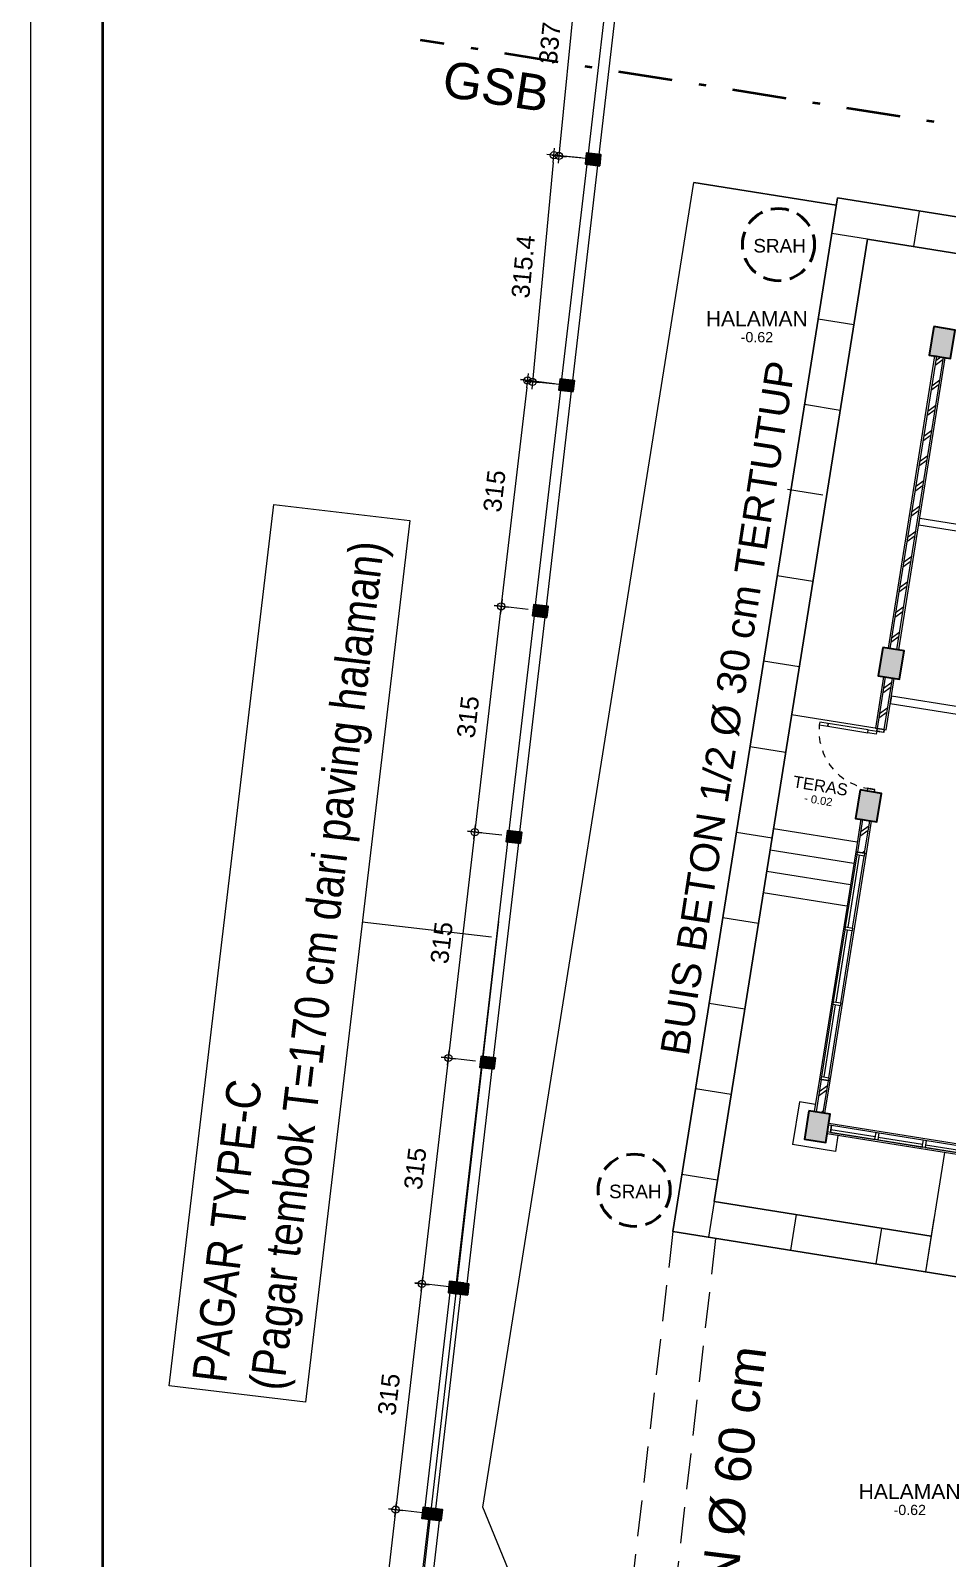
# Model space of a CAD drawing. Header units: millimetres. Extents: x -11 to 1625, y -267 to 180.
# Drawn here: x 827.21 to 839.92, y 77.72 to 98.89 of the extents above; entities that cross this region are included whole.
import ezdxf
from ezdxf.enums import TextEntityAlignment as Align

# ---------------------------------------------------------------- set-up
doc = ezdxf.new("R2010")
doc.units = ezdxf.units.MM
for name, pattern in [('DASHDOT', [1, 0.5, -0.25, 0, -0.25]), ('DASHED2', [0.375, 0.25, -0.125]), ('HIDDEN', [0.375, 0.25, -0.125])]:
    doc.linetypes.add(name, pattern=pattern)
for name, color, linetype, lineweight in [('1', 1, 'Continuous', 40), ('ars', 11, 'Continuous', 5), ('CONCRETE', 8, 'Continuous', 5), ('DIMENSI', 8, 'Continuous', 9), ('dinding', 5, 'Continuous', 15), ('GRS KOP', 1, 'Continuous', 35), ('GSB', 1, 'DASHDOT', 35), ('KOLOM', 1, 'Continuous', 30), ('kop', 7, 'Continuous', 20), ('kus', 63, 'Continuous', 15), ('KUSEN', 30, 'Continuous', 15), ('lan', 7, 'Continuous', 15), ('not', 7, 'Continuous', 20), ('PAGAR', 4, 'Continuous', 18), ('PARTISI', 190, 'Continuous', 9), ('sol kol', 8, 'Continuous', 0), ('TEXT KETERANGAN', 7, 'Continuous', 9), ('u', 6, 'Continuous', 20)]:
    doc.layers.add(name, color=color, linetype=linetype, lineweight=lineweight)
doc.styles.add('BARU', font='complex.shx')
doc.styles.add('ISO', font='arial.ttf', dxfattribs={"width": 0.85})
doc.styles.get("Standard").update_dxf_attribs({"font": 'ARIALUNI.TTF'})
doc.dimstyles.new('SK100', dxfattribs={"dimtxt": 0.25, "dimasz": 0.1, "dimexe": 0.1, "dimexo": 0, "dimgap": 0.15, "dimtad": 1, "dimdec": 0, "dimlfac": 100, "dimzin": 12, "dimdsep": 46, "dimtxsty": 'Standard', "dimblk": 'BULAT', "dimcen": 0.1, "dimclrd": 256, "dimclre": 256, "dimclrt": 256, "dimadec": 0, "dimazin": 3, "dimtfac": 1, "dimtdec": 0, "dimtofl": 0, "dimtmove": 0, "dimatfit": 3, "dimldrblk": 'BULAT', "dimfxl": 0, "dimtolj": 1, "dimtzin": 0, "dimlwd": -1, "dimlwe": -1, "dimarcsym": 0})
pattern_1 = [(45, (0.5, 0), (-0.1767767, 0.1767767), []), (45, (0.5625, 0), (-0.1767767, 0.1767767), [])]

# ---------------------------------------------------------------- blocks, each defined once
blk = doc.blocks.new('kop')
at = {"layer": 'GRS KOP'}
blk.add_lwpolyline([(1, 54), (83, 54), (83, 1), (1, 1)], close=True, dxfattribs=at)
at = {"layer": 'kop', "color": 7}
blk.add_line((0, 55), (0, 0), dxfattribs=at)
at = {"layer": 'kop', "style": 'BARU', "flags": 4}
for p, height in [((73.8, 5.4), 0.35), ((80.303, 5.382), 0.25), ((73.8, 4.9), 0.35), ((80.303, 4.882), 0.25), ((73.8, 4.4), 0.35), ((80.303, 4.382), 0.25)]:
    blk.add_attdef('-', p, '', height=height, dxfattribs=at)
at = {"layer": 'kop', "flags": 4}
for tag, p in [('AR-00', (78.057, 2.648)), ('00', (81.238, 2.647))]:
    blk.add_attdef(tag, text='', height=0.35, dxfattribs=at).set_placement(p, align=Align.MIDDLE)
blk = doc.blocks.new('K1')
at = {"layer": 'KOLOM'}
blk.add_lwpolyline([(0.2, 0.15), (-0.2, 0.15), (-0.2, -0.15), (0.2, -0.15), (0.2, 0.15)], dxfattribs=at)
blk = doc.blocks.new('P 80')
at = {"linetype": 'HIDDEN', "ltscale": 0.3}
blk.add_lwpolyline([(-0.84, 0.1, -0.414214), (-0.04, 0.9, -1.303225)], format="xyb", dxfattribs=at)
for points in [[(-0.04, 0.9), (-0.08, 0.9), (-0.08, 0.78), (-0.04, 0.78)], [(-0.04, 0.78), (-0.08, 0.78), (-0.08, 0.22), (-0.04, 0.22)], [(-0.04, 0.1), (-0.08, 0.1), (-0.08, 0.22), (-0.04, 0.22)], [(-0.835, 0.06), (-0.84, 0.06), (-0.84, 0.061), (-0.84, 0.1), (-0.88, 0.1), (-0.88, 0), (-0.84, 0), (-0.84, 0.056), (-0.835, 0.058)], [(-0.842, 0.002), (-0.878, 0.002), (-0.878, 0.098), (-0.842, 0.098)], [(-0.045, 0.06), (-0.04, 0.06), (-0.04, 0.061), (-0.04, 0.1), (0, 0.1), (0, 0), (-0.04, 0), (-0.04, 0.056), (-0.045, 0.058)], [(-0.038, 0.002), (-0.002, 0.002), (-0.002, 0.098), (-0.038, 0.098)]]:
    blk.add_lwpolyline(points, close=True)
blk = doc.blocks.new('NOTASI RUANG')
at = {"layer": 'not'}
for height, p in [(0.26, (-0.011, 0.3)), (0.175, (-0.009, -0.017))]:
    blk.add_attdef('RUANG', text='', height=height, dxfattribs=at).set_placement(p, align=Align.MIDDLE_CENTER)
blk = doc.blocks.new('DENAH LANTAI DASAR')
at = {"layer": 'ars'}
h = blk.add_hatch(dxfattribs=at)
h.set_pattern_fill('TEMBOK', color=256, scale=0.25)
h.set_pattern_definition(pattern_1)
h.paths.add_polyline_path([(-10.95, 9.95), (-10.95, 14.05), (-11.05, 14.05), (-11.05, 9.95)])
h = blk.add_hatch(dxfattribs=at)
h.set_pattern_fill('TEMBOK', color=256, scale=0.25)
h.set_pattern_definition(pattern_1)
h.paths.add_polyline_path([(-10.95, 8.83), (-10.95, 9.55), (-11.05, 9.55), (-11.05, 8.83)])
h = blk.add_hatch(dxfattribs=at)
h.set_pattern_fill('TEMBOK', color=256, scale=0.25)
h.set_pattern_definition([(45, (0.5, 3.645), (-0.1767767, 0.1767767), []), (45, (0.5625, 3.645), (-0.1767767, 0.1767767), [])])
h.paths.add_polyline_path([(-10.95, 7.095), (-10.95, 7.55), (-11.05, 7.55), (-11.05, 7.095)])
h = blk.add_hatch(dxfattribs=at)
h.set_pattern_fill('TEMBOK', color=256, scale=0.25)
h.set_pattern_definition(pattern_1)
h.paths.add_polyline_path([(-10.95, 3.45), (-10.95, 3.905), (-11.05, 3.905), (-11.05, 3.45)])
at = {"layer": 'sol kol'}
for points in [[(-11.15, 14.45), (-11.15, 14.05), (-10.85, 14.05), (-10.85, 14.45)], [(-11.15, 9.95), (-11.15, 9.55), (-10.85, 9.55), (-10.85, 9.95)], [(-11.15, 7.95), (-11.15, 7.55), (-10.85, 7.55), (-10.85, 7.95)], [(-11.15, 3.45), (-11.15, 3.05), (-10.85, 3.05), (-10.85, 3.45)]]:
    blk.add_hatch(color=256, dxfattribs=at).paths.add_polyline_path(points)
for p, q in [((-12.75, 1.5), (-12.75, 16)), ((-12.75, 16), (13.75, 16)), ((-12.25, 2), (-12.25, 15.5)), ((-12.25, 15.5), (6.15, 15.5)), ((-9.205, 2), (-12.25, 2)), ((-3.75, 1.5), (-12.75, 1.5))]:
    blk.add_line(p, q)
at = {"layer": 'ars'}
for points in [[(-10.95, 9.95), (-10.95, 14.05), (-11.05, 14.05), (-11.05, 9.95)], [(-10.95, 8.83), (-10.95, 9.55), (-11.05, 9.55), (-11.05, 8.83)], [(-10.95, 7.095), (-10.95, 7.55), (-11.05, 7.55), (-11.05, 7.095)], [(-10.95, 3.45), (-10.95, 3.905), (-11.05, 3.905), (-11.05, 3.45)]]:
    blk.add_lwpolyline(points, close=True, dxfattribs=at)
at = {"layer": 'dinding'}
for points in [[(-10.925, 9.95), (-10.925, 14.05), (-11.075, 14.05), (-11.075, 9.95)], [(-10.925, 8.83), (-10.925, 9.55), (-11.075, 9.55), (-11.075, 8.83)], [(-10.925, 7.095), (-10.925, 7.55), (-11.075, 7.55), (-11.075, 7.095)], [(-10.925, 3.45), (-10.925, 3.905), (-11.075, 3.905), (-11.075, 3.45)]]:
    blk.add_lwpolyline(points, close=True, dxfattribs=at)
at = {"layer": 'kus'}
for p, q in [((-11.05, 6.045), (-11.05, 7.055)), ((-11.015, 6.045), (-11.015, 7.055)), ((-10.95, 6.045), (-10.95, 7.055)), ((-11.05, 4.995), (-11.05, 6.005)), ((-11.015, 4.995), (-11.015, 6.005)), ((-10.95, 4.995), (-10.95, 6.005)), ((-11.05, 3.945), (-11.05, 4.955)), ((-11.015, 3.945), (-11.015, 4.955)), ((-10.95, 3.945), (-10.95, 4.955))]:
    blk.add_line(p, q, dxfattribs=at)
for points in [[(-11.05, 7.055), (-11.05, 7.095), (-10.95, 7.095), (-10.95, 7.055)], [(-11.05, 6.005), (-11.05, 6.045), (-10.95, 6.045), (-10.95, 6.005)], [(-11.05, 4.955), (-11.05, 4.995), (-10.95, 4.995), (-10.95, 4.955)], [(-11.05, 3.905), (-11.05, 3.945), (-10.95, 3.945), (-10.95, 3.905)], [(-10.81, 3.2), (-10.85, 3.2), (-10.85, 3.3), (-10.81, 3.3)], [(-10.81, 3.3), (-8.19, 3.3), (-8.19, 3.2), (-10.81, 3.2)], [(-10.185, 3.235), (-10.81, 3.235), (-10.81, 3.2), (-10.185, 3.2)], [(-10.145, 3.2), (-10.185, 3.2), (-10.185, 3.3), (-10.145, 3.3)], [(-9.52, 3.235), (-10.145, 3.235), (-10.145, 3.2), (-9.52, 3.2)], [(-9.48, 3.2), (-9.52, 3.2), (-9.52, 3.3), (-9.48, 3.3)], [(-8.855, 3.235), (-9.48, 3.235), (-9.48, 3.2), (-8.855, 3.2)]]:
    blk.add_lwpolyline(points, close=True, dxfattribs=at)
at = {"layer": 'lan'}
for p, q in [((-11.05, 8.83), (-12.25, 8.83)), ((-11.075, 7.23), (-12.25, 7.23)), ((-11.075, 6.93), (-12.25, 6.93)), ((-11.075, 6.63), (-12.25, 6.63)), ((-11.075, 6.33), (-12.25, 6.33)), ((-11.3, 3.55), (-11.3, 2.95)), ((-11.075, 3.55), (-11.3, 3.55)), ((-10.7, 3.175), (-10.7, 2.95)), ((-9.205, 3.175), (-9.205, 1.5)), ((-10.7, 2.95), (-11.3, 2.95))]:
    blk.add_line(p, q, dxfattribs=at)
for points in [[(-10.925, 3.905), (-10.925, 7.095), (-11.075, 7.095), (-11.075, 3.905)], [(-10.85, 3.325), (-8.15, 3.325), (-8.15, 3.175), (-10.85, 3.175)]]:
    blk.add_lwpolyline(points, close=True, dxfattribs=at)
at = {"layer": 'PARTISI'}
for points in [[(-8.05, 9.95), (-8.05, 11.702), (-10.925, 11.702), (-10.925, 11.8), (-7.95, 11.8), (-4.28, 11.8), (-4.28, 11.7), (-7.95, 11.7), (-7.95, 9.95)], [(-10.925, 9.2), (-8.93, 9.2), (-8.93, 9.3), (-10.925, 9.3)]]:
    blk.add_lwpolyline(points, close=True, dxfattribs=at)
ref = blk.add_blockref('NOTASI RUANG', (-11.693, 7.731), dxfattribs=dict(xscale=0.6323962268195373, yscale=0.6323962268195373, zscale=0.6323962268195373))
ref.add_attrib('RUANG', '- 0.02', dxfattribs={"layer": 'not', "height": 0.1108}).set_placement((-11.699, 7.72), align=Align.MIDDLE_CENTER)
ref.add_attrib('RUANG', 'TERAS', dxfattribs={"layer": 'not', "height": 0.1643}).set_placement((-11.701, 7.921), align=Align.MIDDLE_CENTER)
at = {"layer": 'KOLOM', "rotation": 90}
for p in [(-11, 14.25), (-11, 9.75), (-11, 7.75), (-11, 3.25)]:
    blk.add_blockref('K1', p, dxfattribs=at)
at = {"layer": 'KUSEN', "rotation": 89.9999999869692}
blk.add_blockref('P 80', (-10.95, 8.83), dxfattribs=at)
blk = doc.blocks.new('PAGAR TYPE B')
at = {"layer": 'CONCRETE'}
for points in [[(-1.5, 0.175), (-1.65, 0.175), (-1.65, -0.025), (-1.5, -0.025)], [(1.65, 0.175), (1.5, 0.175), (1.5, -0.025), (1.65, -0.025)]]:
    blk.add_hatch(color=256, dxfattribs=at).paths.add_polyline_path(points)
at = {"layer": 'dinding'}
for points in [[(-1.5, 0.15), (1.5, 0.15)], [(-1.5, 0), (1.5, 0)]]:
    blk.add_lwpolyline(points, dxfattribs=at)
at = {"layer": 'KOLOM'}
for points in [[(-1.65, -0.025), (-1.5, -0.025), (-1.5, 0.175), (-1.65, 0.175)], [(1.5, -0.025), (1.65, -0.025), (1.65, 0.175), (1.5, 0.175)]]:
    blk.add_lwpolyline(points, close=True, dxfattribs=at)
blk = doc.blocks.new('BULAT')
for p, q in [((-1, 0), (1, 0)), ((0, -1), (0, 1))]:
    blk.add_line(p, q)
blk.add_circle((0, 0), 0.5)
blk = doc.blocks.new('*D914')
at = {"layer": 'Defpoints', "color": 0}
for p in [(835.245, 100.48), (834.538, 97.155), (834.913, 97.118)]:
    blk.add_point(p, dxfattribs=at)
at = {"layer": 'u'}
for p, q in [((834.86, 100.418), (834.548, 97.255)), ((835.245, 100.48), (834.77, 100.527)), ((834.913, 97.118), (834.438, 97.165))]:
    blk.add_line(p, q, dxfattribs=at)
at = {"layer": 'u', "xscale": 0.1, "yscale": 0.1, "zscale": 0.1}
for p, rotation in [((834.87, 100.517), 84.36215479394112), ((834.538, 97.155), 264.3621547939412)]:
    blk.add_blockref('BULAT', p, dxfattribs=dict(at, rotation=rotation))
at = {"layer": 'u', "insert": (834.427, 98.863), "char_height": 0.25, "attachment_point": 5, "rotation": 84.3622}
blk.add_mtext('\\A1;337.8', dxfattribs=at)
blk = doc.blocks.new('*D915')
at = {"layer": 'Defpoints', "color": 0}
for p in [(834.844, 97.129), (834.172, 94.025), (834.547, 93.99)]:
    blk.add_point(p, dxfattribs=at)
at = {"layer": 'u'}
for p, q in [((834.844, 97.129), (834.369, 97.174)), ((834.459, 97.065), (834.181, 94.125)), ((834.547, 93.99), (834.072, 94.034))]:
    blk.add_line(p, q, dxfattribs=at)
at = {"layer": 'u', "xscale": 0.1, "yscale": 0.1, "zscale": 0.1}
for p, rotation in [((834.469, 97.165), 84.59955674133842), ((834.172, 94.025), 264.5995567413384)]:
    blk.add_blockref('BULAT', p, dxfattribs=dict(at, rotation=rotation))
at = {"layer": 'u', "insert": (834.044, 95.621), "char_height": 0.25, "attachment_point": 5, "rotation": 84.5996}
blk.add_mtext('\\A1;315.4', dxfattribs=at)
blk = doc.blocks.new('*D916')
at = {"layer": 'Defpoints', "color": 0}
for p in [(834.478, 94), (833.738, 90.915), (834.112, 90.872)]:
    blk.add_point(p, dxfattribs=at)
at = {"layer": 'u'}
for p, q in [((834.478, 94), (834.004, 94.056)), ((834.092, 93.945), (833.749, 91.015)), ((834.112, 90.872), (833.639, 90.927))]:
    blk.add_line(p, q, dxfattribs=at)
at = {"layer": 'u', "xscale": 0.1, "yscale": 0.1, "zscale": 0.1}
for p, rotation in [((834.104, 94.044), 83.330332410281), ((833.738, 90.915), 263.330332410281)]:
    blk.add_blockref('BULAT', p, dxfattribs=dict(at, rotation=rotation))
at = {"layer": 'u', "insert": (833.645, 92.512), "char_height": 0.25, "attachment_point": 5, "rotation": 83.3303}
blk.add_mtext('\\A1;315', dxfattribs=at)
blk = doc.blocks.new('*D917')
at = {"layer": 'Defpoints', "color": 0}
for p in [(834.112, 90.872), (833.372, 87.787), (833.746, 87.743)]:
    blk.add_point(p, dxfattribs=at)
at = {"layer": 'u'}
for p, q in [((833.726, 90.816), (833.384, 87.886)), ((834.112, 90.872), (833.639, 90.927)), ((833.746, 87.743), (833.273, 87.798))]:
    blk.add_line(p, q, dxfattribs=at)
at = {"layer": 'u', "xscale": 0.1, "yscale": 0.1, "zscale": 0.1}
for p, rotation in [((833.738, 90.915), 83.330332410281), ((833.372, 87.787), 263.330332410281)]:
    blk.add_blockref('BULAT', p, dxfattribs=dict(at, rotation=rotation))
at = {"layer": 'u', "insert": (833.279, 89.383), "char_height": 0.25, "attachment_point": 5, "rotation": 83.3303}
blk.add_mtext('\\A1;315', dxfattribs=at)
blk = doc.blocks.new('*D920')
at = {"layer": 'Defpoints', "color": 0}
for p in [(833.746, 87.743), (833.006, 84.658), (833.381, 84.614)]:
    blk.add_point(p, dxfattribs=at)
at = {"layer": 'u'}
for p, q in [((833.36, 87.687), (833.018, 84.757)), ((833.746, 87.743), (833.273, 87.798)), ((833.381, 84.614), (832.907, 84.67))]:
    blk.add_line(p, q, dxfattribs=at)
at = {"layer": 'u', "xscale": 0.1, "yscale": 0.1, "zscale": 0.1}
for p, rotation in [((833.372, 87.787), 83.330332410281), ((833.006, 84.658), 263.330332410281)]:
    blk.add_blockref('BULAT', p, dxfattribs=dict(at, rotation=rotation))
at = {"layer": 'u', "insert": (832.913, 86.255), "char_height": 0.25, "attachment_point": 5, "rotation": 83.3303}
blk.add_mtext('\\A1;315', dxfattribs=at)
blk = doc.blocks.new('*D918')
at = {"layer": 'Defpoints', "color": 0}
for p in [(833.381, 84.614), (832.64, 81.529), (833.015, 81.486)]:
    blk.add_point(p, dxfattribs=at)
at = {"layer": 'u'}
for p, q in [((833.381, 84.614), (832.907, 84.67)), ((832.995, 84.559), (832.652, 81.629)), ((833.015, 81.486), (832.541, 81.541))]:
    blk.add_line(p, q, dxfattribs=at)
at = {"layer": 'u', "xscale": 0.1, "yscale": 0.1, "zscale": 0.1}
for p, rotation in [((833.006, 84.658), 83.330332410281), ((832.64, 81.529), 263.330332410281)]:
    blk.add_blockref('BULAT', p, dxfattribs=dict(at, rotation=rotation))
at = {"layer": 'u', "insert": (832.547, 83.126), "char_height": 0.25, "attachment_point": 5, "rotation": 83.3303}
blk.add_mtext('\\A1;315', dxfattribs=at)
blk = doc.blocks.new('*D919')
at = {"layer": 'Defpoints', "color": 0}
for p in [(833.015, 81.486), (832.274, 78.401), (832.649, 78.357)]:
    blk.add_point(p, dxfattribs=at)
at = {"layer": 'u'}
for p, q in [((833.015, 81.486), (832.541, 81.541)), ((832.629, 81.43), (832.286, 78.5)), ((832.649, 78.357), (832.175, 78.412))]:
    blk.add_line(p, q, dxfattribs=at)
at = {"layer": 'u', "xscale": 0.1, "yscale": 0.1, "zscale": 0.1}
for p, rotation in [((832.64, 81.529), 83.330332410281), ((832.274, 78.401), 263.330332410281)]:
    blk.add_blockref('BULAT', p, dxfattribs=dict(at, rotation=rotation))
at = {"layer": 'u', "insert": (832.182, 79.997), "char_height": 0.25, "attachment_point": 5, "rotation": 83.3303}
blk.add_mtext('\\A1;315', dxfattribs=at)
blk = doc.blocks.new('*D923')
at = {"layer": 'Defpoints', "color": 0}
for p in [(832.649, 78.357), (831.909, 75.272), (832.283, 75.228)]:
    blk.add_point(p, dxfattribs=at)
at = {"layer": 'u'}
for p, q in [((832.649, 78.357), (832.175, 78.412)), ((832.263, 78.301), (831.92, 75.371)), ((832.283, 75.228), (831.809, 75.284))]:
    blk.add_line(p, q, dxfattribs=at)
at = {"layer": 'u', "xscale": 0.1, "yscale": 0.1, "zscale": 0.1}
for p, rotation in [((832.274, 78.401), 83.330332410281), ((831.909, 75.272), 263.330332410281)]:
    blk.add_blockref('BULAT', p, dxfattribs=dict(at, rotation=rotation))
at = {"layer": 'u', "insert": (831.816, 76.869), "char_height": 0.25, "attachment_point": 5, "rotation": 83.3303}
blk.add_mtext('\\A1;315', dxfattribs=at)
blk = doc.blocks.new('*D3056')
at = {"layer": 'Defpoints', "color": 0}
for p in [(835.317, 100.507), (871.74, 95.833), (871.564, 94.731)]:
    blk.add_point(p, dxfattribs=at)
at = {"layer": 'u'}
for p, q in [((835.317, 100.507), (835.508, 101.708)), ((835.591, 101.594), (871.641, 95.849)), ((871.564, 94.731), (871.756, 95.932))]:
    blk.add_line(p, q, dxfattribs=at)
at = {"layer": 'u', "xscale": 0.1, "yscale": 0.1, "zscale": 0.1}
for p, rotation in [((835.493, 101.609), 170.946141512389), ((871.74, 95.833), 350.946141512389)]:
    blk.add_blockref('BULAT', p, dxfattribs=dict(at, rotation=rotation))
at = {"layer": 'u', "insert": (853.66, 98.996), "char_height": 0.25, "attachment_point": 5, "rotation": 350.9461}
blk.add_mtext('\\A1;3670', dxfattribs=at)

msp = doc.modelspace()

# ---------------------------------------------------------------- linework, layer by layer
for p, q in [((836.1169884, 82.2539486), (838.3987221, 96.5732954)), ((838.3987221, 96.5732954), (847.3400984, 95.1485209)), ((836.6894394, 82.6690387), (838.8138122, 96.0008443)), ((838.8138122, 96.0008443), (847.234665, 94.6590133)), ((839.6965022, 82.1898746), (836.6894394, 82.6690387)), ((845.0048588, 80.8377001), (836.1169884, 82.2539486))]:
    msp.add_line(p, q)
msp.add_lwpolyline([(836.4079037, 96.7892631), (838.382986, 96.4745413)])
at = {"layer": '1', "linetype": 'DASHED2', "lineweight": 40}
for centre in [(837.5812793, 95.9271927), (835.5815644, 82.8255957)]:
    msp.add_circle(centre, 0.5, dxfattribs=at)
at = {"layer": 'ars'}
for p, q in [((839.4562902, 95.8984679), (839.5349706, 96.3922385)), ((839.4562902, 95.8984679), (839.5349706, 96.3922385)), ((838.8138122, 96.0008443), (838.3200416, 96.0795248)), ((838.8138122, 96.0008443), (838.3200416, 96.0795248)), ((838.6249791, 94.8157949), (838.1312085, 94.8944754)), ((838.6249791, 94.8157949), (838.1312085, 94.8944754)), ((838.4361459, 93.6307455), (837.9423753, 93.709426)), ((838.4361459, 93.6307455), (837.9423753, 93.709426)), ((838.198512, 92.4534724), (837.7047414, 92.5321529)), ((838.198512, 92.4534724), (837.7047414, 92.5321529)), ((838.0584797, 91.2606468), (837.5647091, 91.3393272)), ((838.0584797, 91.2606468), (837.5647091, 91.3393272)), ((837.8696465, 90.0755974), (837.3758759, 90.1542779)), ((837.8696465, 90.0755974), (837.3758759, 90.1542779)), ((837.6808134, 88.890548), (837.1870428, 88.9692285)), ((837.6808134, 88.890548), (837.1870428, 88.9692285)), ((837.4919802, 87.7054986), (836.9982097, 87.7841791)), ((837.4919802, 87.7054986), (836.9982097, 87.7841791)), ((837.3031471, 86.5204492), (836.8093765, 86.5991297)), ((837.3031471, 86.5204492), (836.8093765, 86.5991297)), ((837.114314, 85.3353998), (836.6205434, 85.4140803)), ((837.114314, 85.3353998), (836.6205434, 85.4140803)), ((836.9254808, 84.1503505), (836.4317103, 84.2290309)), ((836.9254808, 84.1503505), (836.4317103, 84.2290309)), ((836.7366477, 82.9653011), (836.2428771, 83.0439815)), ((836.7366477, 82.9653011), (836.2428771, 83.0439815)), ((836.6894394, 82.6690387), (836.6107589, 82.1752682)), ((836.6894394, 82.6690387), (836.6107589, 82.1752682)), ((837.825688, 82.4879818), (837.7470075, 81.9942112)), ((837.825688, 82.4879818), (837.7470075, 81.9942112)), ((839.0107374, 82.2991487), (838.9320569, 81.8053781)), ((839.0107374, 82.2991487), (838.9320569, 81.8053781))]:
    msp.add_line(p, q, dxfattribs=at)
at = {"layer": 'GSB', "ltscale": 1.5}
msp.add_line((874.0311246, 92.1611769), (832.6189471, 98.7600507), dxfattribs=at)
at = {"layer": 'lan'}
msp.add_line((839.7358425, 82.4367599), (839.6178218, 81.6961041), dxfattribs=at)
at = {"layer": 'lan', "linetype": 'HIDDEN', "ltscale": 2}
for p, q in [((836.1169884, 82.2539486), (834.7867593, 70.7459322)), ((836.7100597, 82.159445), (835.3828465, 70.6775196))]:
    msp.add_line(p, q, dxfattribs=at)
at = {"layer": 'PAGAR'}
msp.add_line((833.699222, 86.5507961), (831.9454573, 71.2984651), dxfattribs=at)
msp.add_lwpolyline([(833.0947502, 71.1685023), (834.03722, 77.0831065), (833.4831235, 78.4343865), (836.4079037, 96.7892631)], dxfattribs=at)
at = {"layer": 'TEXT KETERANGAN', "color": 6}
msp.add_lwpolyline([(829.1355646, 80.1161385), (830.5842073, 92.327142), (832.4720229, 92.1031825), (831.0233801, 79.892179)], close=True, dxfattribs=at)
msp.add_lwpolyline([(831.8126174, 86.5448744), (833.6059063, 86.338676)], dxfattribs=at)

# ---------------------------------------------------------------- block references
at = {"rotation": 350.9462507932595}
msp.add_blockref('DENAH LANTAI DASAR', (848.4720967, 78.7662848), dxfattribs=at)
ref = msp.add_blockref('NOTASI RUANG', (837.289634, 94.6590496), dxfattribs=dict(xscale=0.8052727450567742, yscale=0.8052727450567742, zscale=0.8052727450567742))
ref.add_attrib('RUANG', '-0.62', dxfattribs={"layer": 'not', "height": 0.14107162}).set_placement((837.2826534, 94.6451508), align=Align.MIDDLE_CENTER)
ref.add_attrib('RUANG', 'HALAMAN', dxfattribs={"layer": 'not', "height": 0.20923685}).set_placement((837.2806366, 94.9004602), align=Align.MIDDLE_CENTER)
ref = msp.add_blockref('NOTASI RUANG', (839.4082641, 78.4107569), dxfattribs=dict(xscale=0.8052727450567742, yscale=0.8052727450567742, zscale=0.8052727450567742))
ref.add_attrib('RUANG', '-0.62', dxfattribs={"layer": 'not', "height": 0.14107162}).set_placement((839.4012834, 78.3968581), align=Align.MIDDLE_CENTER)
ref.add_attrib('RUANG', 'HALAMAN', dxfattribs={"layer": 'not', "height": 0.20923685}).set_placement((839.3992667, 78.6521676), align=Align.MIDDLE_CENTER)
at = {"layer": 'DIMENSI', "rotation": 83.33033241027955}
for p in [(835.2697353, 98.6622018), (834.9038788, 95.5335201), (834.5380222, 92.4048385), (834.1721657, 89.2761568), (833.8063091, 86.1474751), (833.4404526, 83.0187935), (833.0055369, 79.9009592), (832.7087395, 76.7614301)]:
    msp.add_blockref('PAGAR TYPE B', p, dxfattribs=at)
at = {"layer": 'kop'}
msp.add_blockref('kop', (827.2141618, 63), dxfattribs=at)

# ---------------------------------------------------------------- texts
at = {"lineweight": 9, "char_height": 0.1875, "attachment_point": 1}
for insert in [(837.2330889, 96.0049078), (835.233374, 82.9033107)]:
    msp.add_mtext_dynamic_manual_height_columns('SRAH', width=0.701531431, gutter_width=12.5, heights=[0], dxfattribs=dict(at, insert=insert))
at = {"layer": 'not', "attachment_point": 1}
for s, width, insert, char_height, rotation in [('\\pi1.9254;GSB', 5.253610777, (831.0745305, 98.7759825), 0.5, 351.16673645), ('\\A1;\\pi0.066397;BUIS BETON 1/2 Ø 30 cm TERTUTUP', 9.786273627, (835.9305251, 84.6683622), 0.4, 81.23920385), ('\\pi0.029607;BUIS BETON Ø 60 cm', 7.027152995, (836.0317529, 73.6576767), 0.5, 82.81042196)]:
    msp.add_mtext_dynamic_manual_height_columns(s, width=width, gutter_width=12.5, heights=[0], dxfattribs=dict(at, insert=insert, char_height=char_height, rotation=rotation))
at = {"layer": 'TEXT KETERANGAN', "style": 'ISO', "width": 0.85}
for s, p in [('(Pagar tembok T=170 cm dari paving halaman)', (830.7232507, 80.0375616)), ('PAGAR TYPE-C', (829.9256719, 80.1448038))]:
    msp.add_text(s, height=0.476270163, rotation=83.23438234, dxfattribs=at).set_placement(p)

# ---------------------------------------------------------------- dimensions: what is measured, and where the dimension line sits
at = {"layer": 'u'}
dim = msp.add_aligned_dim(p1=(835.3171205, 100.5072314), p2=(871.564395, 94.7312945), distance=1.1160431, dimstyle='SK100', dxfattribs=at)
dim.commit()
dim.dimension.update_dxf_attribs({"geometry": '*D3056', "text_midpoint": (853.6600856, 98.9956693)})
for p1, p2, distance, picture, middle in [((835.2448661, 100.4800397), (834.9129914, 97.1181863), -0.376908, '*D914', (834.4274589, 98.8634247)), ((834.8439322, 97.1290337), (834.5471348, 93.9895047), -0.3769066, '*D915', (834.0438042, 95.6208808)), ((834.4780757, 94.000352), (834.1122191, 90.8716704), -0.3769066, '*D916', (833.6449427, 92.5120438)), ((834.1122191, 90.8716704), (833.7463626, 87.7429887), -0.3769066, '*D917', (833.2790861, 89.3833621)), ((833.7463626, 87.7429887), (833.380506, 84.614307), -0.3769066, '*D920', (832.9132296, 86.2546804)), ((833.380506, 84.614307), (833.0146495, 81.4856254), -0.3769066, '*D918', (832.547373, 83.1259987)), ((833.0146495, 81.4856254), (832.6487929, 78.3569437), -0.3769066, '*D919', (832.1815165, 79.9973171)), ((832.6487929, 78.3569437), (832.2829364, 75.228262), -0.3769066, '*D923', (831.8156599, 76.8686354))]:
    dim = msp.add_aligned_dim(p1=p1, p2=p2, distance=distance, dimstyle='SK100', override={"dimdec": 1}, dxfattribs=at)
    dim.commit()
    dim.dimension.update_dxf_attribs({"geometry": picture, "text_midpoint": middle})

doc.saveas('drawing.dxf')
